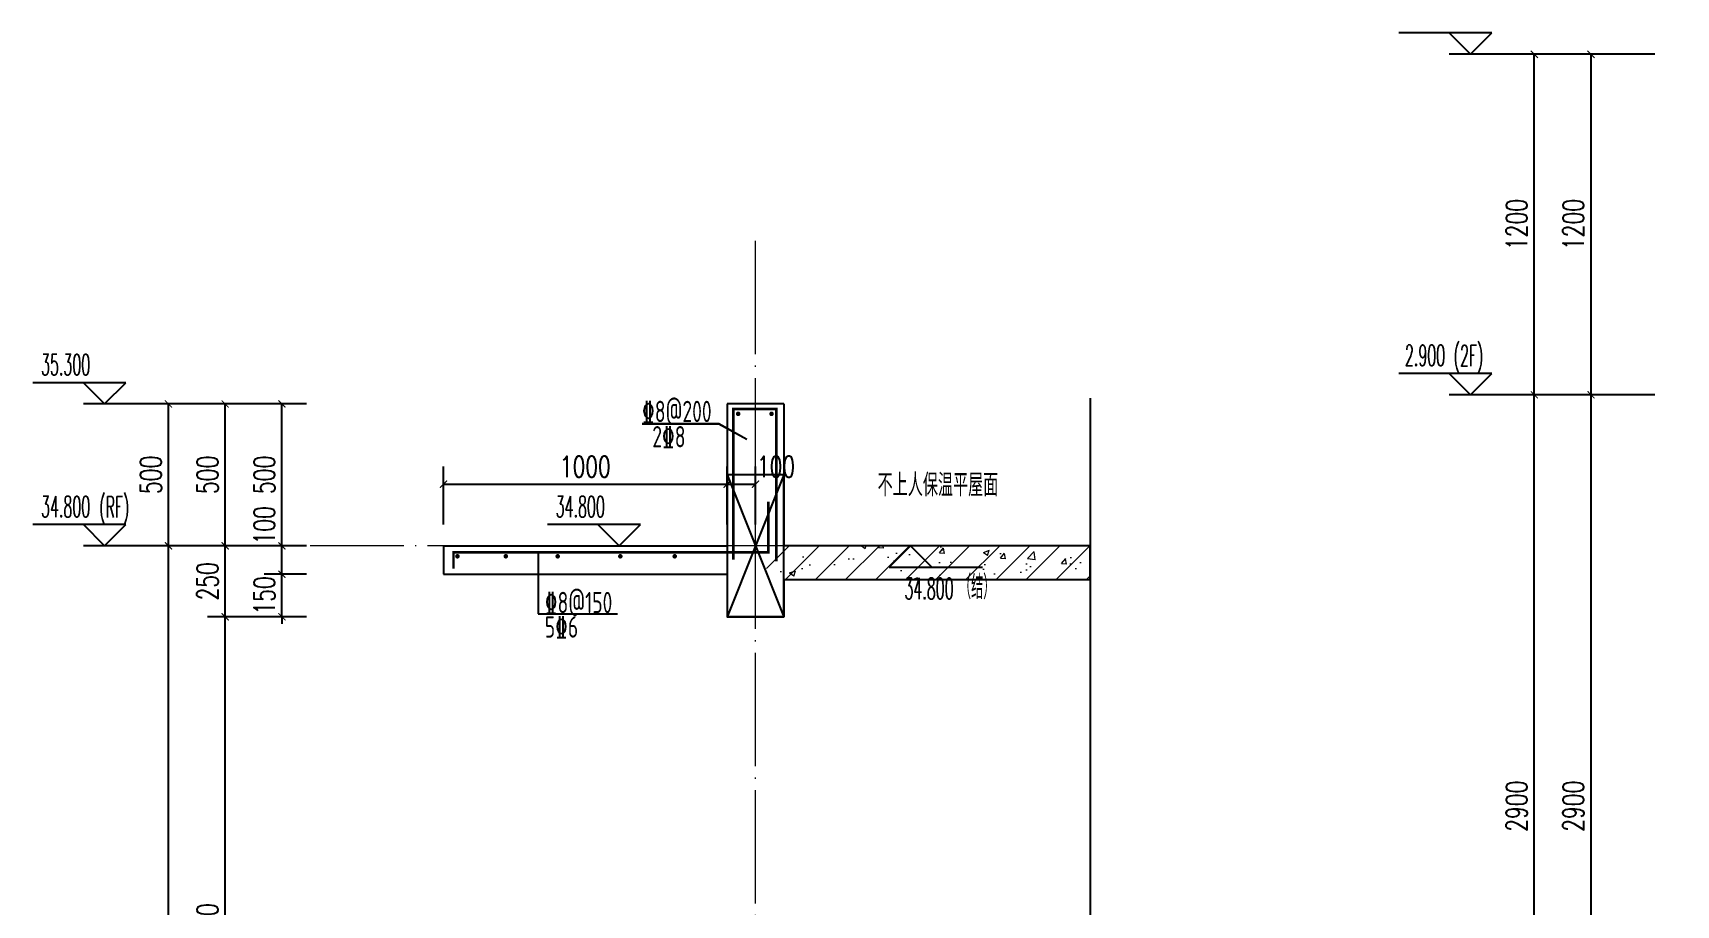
# Model space of a CAD drawing. Extents: x -668857 to 143095, y -247466 to 228182.
# Drawn here: x 131676 to 137469, y 165725 to 168799 of the extents above; entities that cross this region are included whole.
import ezdxf

# ---------------------------------------------------------------- set-up
doc = ezdxf.new("R2010")
doc.units = 0
doc.header["$LTSCALE"] = 1000
doc.linetypes.add('DOTE', pattern=[2.42, 2, -0.2, 0.02, -0.2])
doc.layers.get('0').update_dxf_attribs({"linetype": 'CONTINUOUS'})
doc.layers.get('DEFPOINTS').update_dxf_attribs({"linetype": 'CONTINUOUS'})
for name, color, linetype in [('DIM_ELEV', 3, 'CONTINUOUS'), ('DIM_SYMB', 3, 'CONTINUOUS'), ('PUB_DIM', 3, 'CONTINUOUS'), ('PUB_TEXT', 2, 'CONTINUOUS'), ('REIN', 6, 'CONTINUOUS'), ('S-大样-砼线', 7, 'CONTINUOUS'), ('S-引出线', 40, 'CONTINUOUS'), ('TEXT', 2, 'CONTINUOUS'), ('WALL', 5, 'CONTINUOUS')]:
    doc.layers.add(name, color=color, linetype=linetype)
doc.layers.add('DOTE', color=19, linetype='DOTE', lineweight=9)
doc.layers.add('PUB_HATCH', color=8, linetype='CONTINUOUS', lineweight=9)
doc.styles.add('_TCH_DIM', font='SIMPLEX.shx', dxfattribs={"width": 0.7, "bigfont": 'GBCBIG.shx'})
doc.styles.add('_TCH_DIM_T3', font='SIMPLEX', dxfattribs={"width": 0.705882, "bigfont": 'GBCBIG'})
doc.styles.add('TSSD_REIN', font='tssdeng.shx', dxfattribs={"width": 0.7, "height": 300, "bigfont": 'tssdchn.shx'})
doc.dimstyles.new('_TCH_ARCH&&25', dxfattribs={"dimtxt": 74.375, "dimasz": 25, "dimexe": 62.5, "dimexo": 75, "dimgap": 25, "dimtad": 1, "dimdec": 0, "dimzin": 0, "dimdsep": 46, "dimtxsty": '_TCH_DIM_T3', "dimblk": 'ARCHTICK', "dimcen": 0.09, "dimclrt": 7, "dimazin": 0, "dimtfac": 1, "dimtdec": 0, "dimtix": 1, "dimtmove": 2, "dimatfit": 3, "dimldrblk": 'ARCHTICK', "dimfxl": 0, "dimtolj": 1, "dimtzin": 0, "dimarcsym": 0})

# ---------------------------------------------------------------- blocks, each defined once
blk = doc.blocks.new('_ArchTick')
at = {"color": 0, "linetype": 'ByBlock', "const_width": 0.15}
blk.add_lwpolyline([(-0.5, -0.5), (0.5, 0.5)], dxfattribs=at)
blk = doc.blocks.new('*D2218')
at = {"layer": 'DEFPOINTS', "color": 0}
for p in [(137169.5, 167523.7), (137469.5, 167523.7), (137469.5, 164623.7)]:
    blk.add_point(p, dxfattribs=at)
at = {"layer": 'PUB_DIM', "color": 0, "lineweight": -2}
for p, q in [((137394.5, 167523.7), (137107, 167523.7)), ((137169.5, 164623.7), (137169.5, 167523.7)), ((137394.5, 164623.7), (137107, 164623.7))]:
    blk.add_line(p, q, dxfattribs=at)
at = {"layer": 'PUB_DIM', "color": 0, "lineweight": -2, "xscale": 25, "yscale": 25, "zscale": 25}
for p, rotation in [((137169.5, 167523.7), 90), ((137169.5, 164623.7), 270)]:
    blk.add_blockref('_ArchTick', p, dxfattribs=dict(at, rotation=rotation))
at = {"layer": 'PUB_DIM', "color": 7, "insert": (137107.3, 166073.7), "char_height": 74.38, "attachment_point": 5, "rotation": 90, "style": '_TCH_DIM_T3'}
blk.add_mtext('\\A1;2900', dxfattribs=at)
blk = doc.blocks.new('*D2219')
at = {"layer": 'DEFPOINTS', "color": 0}
for p in [(137169.5, 168723.7), (137469.5, 168723.7), (137469.5, 167523.7)]:
    blk.add_point(p, dxfattribs=at)
at = {"layer": 'PUB_DIM', "color": 0, "lineweight": -2}
for p, q in [((137394.5, 168723.7), (137107, 168723.7)), ((137169.5, 167523.7), (137169.5, 168723.7)), ((137394.5, 167523.7), (137107, 167523.7))]:
    blk.add_line(p, q, dxfattribs=at)
at = {"layer": 'PUB_DIM', "color": 0, "lineweight": -2, "xscale": 25, "yscale": 25, "zscale": 25}
for p, rotation in [((137169.5, 168723.7), 90), ((137169.5, 167523.7), 270)]:
    blk.add_blockref('_ArchTick', p, dxfattribs=dict(at, rotation=rotation))
at = {"layer": 'PUB_DIM', "color": 7, "insert": (137107.3, 168123.7), "char_height": 74.38, "attachment_point": 5, "rotation": 90, "style": '_TCH_DIM_T3'}
blk.add_mtext('\\A1;1200', dxfattribs=at)
blk = doc.blocks.new('*D2221')
at = {"layer": 'DEFPOINTS', "color": 0}
for p in [(136969.5, 167523.7), (137469.5, 167523.7), (137469.5, 164623.7)]:
    blk.add_point(p, dxfattribs=at)
at = {"layer": 'PUB_DIM', "color": 0, "lineweight": -2}
for p, q in [((137394.5, 167523.7), (136907, 167523.7)), ((136969.5, 164623.7), (136969.5, 167523.7)), ((137394.5, 164623.7), (136907, 164623.7))]:
    blk.add_line(p, q, dxfattribs=at)
at = {"layer": 'PUB_DIM', "color": 0, "lineweight": -2, "xscale": 25, "yscale": 25, "zscale": 25}
for p, rotation in [((136969.5, 167523.7), 90), ((136969.5, 164623.7), 270)]:
    blk.add_blockref('_ArchTick', p, dxfattribs=dict(at, rotation=rotation))
at = {"layer": 'PUB_DIM', "color": 7, "insert": (136907.3, 166073.7), "char_height": 74.38, "attachment_point": 5, "rotation": 90, "style": '_TCH_DIM_T3'}
blk.add_mtext('\\A1;2900', dxfattribs=at)
blk = doc.blocks.new('*D2222')
at = {"layer": 'DEFPOINTS', "color": 0}
for p in [(136969.5, 168723.7), (137469.5, 168723.7), (137469.5, 167523.7)]:
    blk.add_point(p, dxfattribs=at)
at = {"layer": 'PUB_DIM', "color": 0, "lineweight": -2}
for p, q in [((137394.5, 168723.7), (136907, 168723.7)), ((136969.5, 167523.7), (136969.5, 168723.7)), ((137394.5, 167523.7), (136907, 167523.7))]:
    blk.add_line(p, q, dxfattribs=at)
at = {"layer": 'PUB_DIM', "color": 0, "lineweight": -2, "xscale": 25, "yscale": 25, "zscale": 25}
for p, rotation in [((136969.5, 168723.7), 90), ((136969.5, 167523.7), 270)]:
    blk.add_blockref('_ArchTick', p, dxfattribs=dict(at, rotation=rotation))
at = {"layer": 'PUB_DIM', "color": 7, "insert": (136907.3, 168123.7), "char_height": 74.38, "attachment_point": 5, "rotation": 90, "style": '_TCH_DIM_T3'}
blk.add_mtext('\\A1;1200', dxfattribs=at)
blk = doc.blocks.new('*D2236')
at = {"layer": 'DEFPOINTS', "color": 0}
for p in [(132554.4, 167491.4), (132715.7, 167491.4), (132715.7, 166991.4)]:
    blk.add_point(p, dxfattribs=at)
at = {"layer": 'PUB_DIM', "color": 0, "lineweight": -2}
for p, q in [((132640.7, 167491.4), (132491.9, 167491.4)), ((132554.4, 166991.4), (132554.4, 167491.4)), ((132640.7, 166991.4), (132491.9, 166991.4))]:
    blk.add_line(p, q, dxfattribs=at)
at = {"layer": 'PUB_DIM', "color": 0, "lineweight": -2, "xscale": 25, "yscale": 25, "zscale": 25}
for p, rotation in [((132554.4, 167491.4), 90), ((132554.4, 166991.4), 270)]:
    blk.add_blockref('_ArchTick', p, dxfattribs=dict(at, rotation=rotation))
at = {"layer": 'PUB_DIM', "color": 7, "insert": (132492.2, 167241.4), "char_height": 74.38, "attachment_point": 5, "rotation": 90, "style": '_TCH_DIM_T3'}
blk.add_mtext('\\A1;500', dxfattribs=at)
blk = doc.blocks.new('*D2237')
at = {"layer": 'DEFPOINTS', "color": 0}
for p in [(132554.4, 166991.4), (132715.7, 166991.4), (132715.7, 166891.4)]:
    blk.add_point(p, dxfattribs=at)
at = {"layer": 'PUB_DIM', "color": 0, "lineweight": -2}
for p, q in [((132640.7, 166991.4), (132491.9, 166991.4)), ((132554.4, 166891.4), (132554.4, 166991.4)), ((132640.7, 166891.4), (132491.9, 166891.4))]:
    blk.add_line(p, q, dxfattribs=at)
at = {"layer": 'PUB_DIM', "color": 0, "lineweight": -2, "xscale": 25, "yscale": 25, "zscale": 25}
for p, rotation in [((132554.4, 166991.4), 90), ((132554.4, 166891.4), 270)]:
    blk.add_blockref('_ArchTick', p, dxfattribs=dict(at, rotation=rotation))
at = {"layer": 'PUB_DIM', "color": 7, "insert": (132492.2, 167063.8), "char_height": 74.38, "attachment_point": 5, "rotation": 90, "style": '_TCH_DIM_T3'}
blk.add_mtext('\\A1;100', dxfattribs=at)
blk = doc.blocks.new('*D2238')
at = {"layer": 'DEFPOINTS', "color": 0}
for p in [(132554.4, 166891.4), (132715.7, 166891.4), (132715.7, 166741.4)]:
    blk.add_point(p, dxfattribs=at)
at = {"layer": 'PUB_DIM', "color": 0, "lineweight": -2}
for p, q in [((132554.4, 166891.4), (132554.4, 166916.4)), ((132640.7, 166891.4), (132491.9, 166891.4)), ((132554.4, 166741.4), (132554.4, 166891.4)), ((132640.7, 166741.4), (132491.9, 166741.4)), ((132554.4, 166741.4), (132554.4, 166716.4))]:
    blk.add_line(p, q, dxfattribs=at)
at = {"layer": 'PUB_DIM', "color": 0, "lineweight": -2, "xscale": 25, "yscale": 25, "zscale": 25}
for p, rotation in [((132554.4, 166891.4), 270), ((132554.4, 166741.4), 90)]:
    blk.add_blockref('_ArchTick', p, dxfattribs=dict(at, rotation=rotation))
at = {"layer": 'PUB_DIM', "color": 7, "insert": (132492.2, 166816.4), "char_height": 74.38, "attachment_point": 5, "rotation": 90, "style": '_TCH_DIM_T3'}
blk.add_mtext('\\A1;150', dxfattribs=at)
blk = doc.blocks.new('*D2249')
at = {"layer": 'DEFPOINTS', "color": 0}
for p in [(134123.9, 167208.6), (133123.9, 166991.4), (134123.9, 166991.4)]:
    blk.add_point(p, dxfattribs=at)
at = {"layer": 'PUB_DIM', "color": 0, "lineweight": -2}
for p, q in [((133123.9, 167066.4), (133123.9, 167271.1)), ((134123.9, 167066.4), (134123.9, 167271.1)), ((133123.9, 167208.6), (134123.9, 167208.6))]:
    blk.add_line(p, q, dxfattribs=at)
at = {"layer": 'PUB_DIM', "color": 0, "lineweight": -2, "xscale": 25, "yscale": 25, "zscale": 25, "rotation": 180}
blk.add_blockref('_ArchTick', (133123.9, 167208.6), dxfattribs=at)
at = {"layer": 'PUB_DIM', "color": 0, "lineweight": -2, "xscale": 25, "yscale": 25, "zscale": 25}
blk.add_blockref('_ArchTick', (134123.9, 167208.6), dxfattribs=at)
at = {"layer": 'PUB_DIM', "color": 7, "insert": (133623.9, 167270.8), "char_height": 74.38, "attachment_point": 5, "style": '_TCH_DIM_T3'}
blk.add_mtext('\\A1;1000', dxfattribs=at)
blk = doc.blocks.new('*D2250')
at = {"layer": 'DEFPOINTS', "color": 0}
for p in [(134223.9, 167208.6), (134123.9, 166991.4), (134223.9, 166991.4)]:
    blk.add_point(p, dxfattribs=at)
at = {"layer": 'PUB_DIM', "color": 0, "lineweight": -2}
for p, q in [((134123.9, 167066.4), (134123.9, 167271.1)), ((134223.9, 167066.4), (134223.9, 167271.1)), ((134123.9, 167208.6), (134223.9, 167208.6))]:
    blk.add_line(p, q, dxfattribs=at)
at = {"layer": 'PUB_DIM', "color": 0, "lineweight": -2, "xscale": 25, "yscale": 25, "zscale": 25, "rotation": 180}
blk.add_blockref('_ArchTick', (134123.9, 167208.6), dxfattribs=at)
at = {"layer": 'PUB_DIM', "color": 0, "lineweight": -2, "xscale": 25, "yscale": 25, "zscale": 25}
blk.add_blockref('_ArchTick', (134223.9, 167208.6), dxfattribs=at)
at = {"layer": 'PUB_DIM', "color": 7, "insert": (134296.3, 167270.8), "char_height": 74.38, "attachment_point": 5, "style": '_TCH_DIM_T3'}
blk.add_mtext('\\A1;100', dxfattribs=at)
blk = doc.blocks.new('*D2254')
at = {"layer": 'DEFPOINTS', "color": 0}
for p in [(132354.4, 166741.4), (132654.4, 166741.4), (132654.4, 164541.4)]:
    blk.add_point(p, dxfattribs=at)
at = {"layer": 'PUB_DIM', "color": 0, "lineweight": -2}
for p, q in [((132579.4, 166741.4), (132291.9, 166741.4)), ((132354.4, 164541.4), (132354.4, 166741.4)), ((132579.4, 164541.4), (132291.9, 164541.4))]:
    blk.add_line(p, q, dxfattribs=at)
at = {"layer": 'PUB_DIM', "color": 0, "lineweight": -2, "xscale": 25, "yscale": 25, "zscale": 25}
for p, rotation in [((132354.4, 166741.4), 90), ((132354.4, 164541.4), 270)]:
    blk.add_blockref('_ArchTick', p, dxfattribs=dict(at, rotation=rotation))
at = {"layer": 'PUB_DIM', "color": 7, "insert": (132292.2, 165641.4), "char_height": 74.38, "attachment_point": 5, "rotation": 90, "style": '_TCH_DIM_T3'}
blk.add_mtext('\\A1;2200', dxfattribs=at)
blk = doc.blocks.new('*D2255')
at = {"layer": 'DEFPOINTS', "color": 0}
for p in [(132354.4, 166991.4), (132654.4, 166991.4), (132654.4, 166741.4)]:
    blk.add_point(p, dxfattribs=at)
at = {"layer": 'PUB_DIM', "color": 0, "lineweight": -2}
for p, q in [((132579.4, 166991.4), (132291.9, 166991.4)), ((132354.4, 166741.4), (132354.4, 166991.4)), ((132579.4, 166741.4), (132291.9, 166741.4))]:
    blk.add_line(p, q, dxfattribs=at)
at = {"layer": 'PUB_DIM', "color": 0, "lineweight": -2, "xscale": 25, "yscale": 25, "zscale": 25}
for p, rotation in [((132354.4, 166991.4), 90), ((132354.4, 166741.4), 270)]:
    blk.add_blockref('_ArchTick', p, dxfattribs=dict(at, rotation=rotation))
at = {"layer": 'PUB_DIM', "color": 7, "insert": (132292.2, 166866.4), "char_height": 74.38, "attachment_point": 5, "rotation": 90, "style": '_TCH_DIM_T3'}
blk.add_mtext('\\A1;250', dxfattribs=at)
blk = doc.blocks.new('*D2256')
at = {"layer": 'DEFPOINTS', "color": 0}
for p in [(132354.4, 167491.4), (132654.4, 167491.4), (132654.4, 166991.4)]:
    blk.add_point(p, dxfattribs=at)
at = {"layer": 'PUB_DIM', "color": 0, "lineweight": -2}
for p, q in [((132579.4, 167491.4), (132291.9, 167491.4)), ((132354.4, 166991.4), (132354.4, 167491.4)), ((132579.4, 166991.4), (132291.9, 166991.4))]:
    blk.add_line(p, q, dxfattribs=at)
at = {"layer": 'PUB_DIM', "color": 0, "lineweight": -2, "xscale": 25, "yscale": 25, "zscale": 25}
for p, rotation in [((132354.4, 167491.4), 90), ((132354.4, 166991.4), 270)]:
    blk.add_blockref('_ArchTick', p, dxfattribs=dict(at, rotation=rotation))
at = {"layer": 'PUB_DIM', "color": 7, "insert": (132292.2, 167241.4), "char_height": 74.38, "attachment_point": 5, "rotation": 90, "style": '_TCH_DIM_T3'}
blk.add_mtext('\\A1;500', dxfattribs=at)
blk = doc.blocks.new('*D2257')
at = {"layer": 'DEFPOINTS', "color": 0}
for p in [(132154.4, 166991.4), (132654.4, 166991.4), (132654.4, 164091.4)]:
    blk.add_point(p, dxfattribs=at)
at = {"layer": 'PUB_DIM', "color": 0, "lineweight": -2}
for p, q in [((132579.4, 166991.4), (132091.9, 166991.4)), ((132154.4, 164091.4), (132154.4, 166991.4)), ((132579.4, 164091.4), (132091.9, 164091.4))]:
    blk.add_line(p, q, dxfattribs=at)
at = {"layer": 'PUB_DIM', "color": 0, "lineweight": -2, "xscale": 25, "yscale": 25, "zscale": 25}
for p, rotation in [((132154.4, 166991.4), 90), ((132154.4, 164091.4), 270)]:
    blk.add_blockref('_ArchTick', p, dxfattribs=dict(at, rotation=rotation))
at = {"layer": 'PUB_DIM', "color": 7, "insert": (132092.2, 165541.4), "char_height": 74.38, "attachment_point": 5, "rotation": 90, "style": '_TCH_DIM_T3'}
blk.add_mtext('\\A1;2900', dxfattribs=at)
blk = doc.blocks.new('*D2258')
at = {"layer": 'DEFPOINTS', "color": 0}
for p in [(132154.4, 167491.4), (132654.4, 167491.4), (132654.4, 166991.4)]:
    blk.add_point(p, dxfattribs=at)
at = {"layer": 'PUB_DIM', "color": 0, "lineweight": -2}
for p, q in [((132579.4, 167491.4), (132091.9, 167491.4)), ((132154.4, 166991.4), (132154.4, 167491.4)), ((132579.4, 166991.4), (132091.9, 166991.4))]:
    blk.add_line(p, q, dxfattribs=at)
at = {"layer": 'PUB_DIM', "color": 0, "lineweight": -2, "xscale": 25, "yscale": 25, "zscale": 25}
for p, rotation in [((132154.4, 167491.4), 90), ((132154.4, 166991.4), 270)]:
    blk.add_blockref('_ArchTick', p, dxfattribs=dict(at, rotation=rotation))
at = {"layer": 'PUB_DIM', "color": 7, "insert": (132092.2, 167241.4), "char_height": 74.38, "attachment_point": 5, "rotation": 90, "style": '_TCH_DIM_T3'}
blk.add_mtext('\\A1;500', dxfattribs=at)
blk = doc.blocks.new('20210809.04171406')
at = {"layer": 'REIN', "const_width": 9}
for points in [[(88141.5, 66849.8), (88141.5, 67381), (88292.6, 67381), (88292.6, 66844.2)], [(87154.5, 66817.9), (87154.5, 66875.4), (88264.4, 66875.4), (88264.4, 67054)]]:
    blk.add_lwpolyline(points, dxfattribs=at)
at = {"layer": 'REIN', "const_width": 8}
for points in [[(88154.2, 67363.8, 1), (88162.2, 67363.8, 1)], [(88271.9, 67363.8, 1), (88279.9, 67363.8, 1)], [(87164.5, 66861.8, 1), (87172.5, 66861.8, 1)], [(87335, 66861.8, 1), (87343, 66861.8, 1)], [(87518, 66861.8, 1), (87526, 66861.8, 1)], [(87738.7, 66861.8, 1), (87746.7, 66861.8, 1)], [(87930.6, 66861.8, 1), (87938.6, 66861.8, 1)]]:
    blk.add_lwpolyline(points, format="xyb", close=True, dxfattribs=at)
at = {"layer": 'S-大样-砼线'}
for p, q in [((88119.3, 67148.6), (88319.3, 66648.6)), ((88319.3, 67148.6), (88119.3, 66648.6))]:
    blk.add_line(p, q, dxfattribs=at)
blk.add_lwpolyline([(88319.3, 67148.6), (88119.3, 67148.6), (88119.3, 66648.6), (88319.3, 66648.6)], close=True, dxfattribs=at)
at = {"layer": 'S-引出线'}
for p, q in [((87453.4, 66875.4), (87453.4, 66658.9)), ((87453.4, 66658.9), (87733.1, 66658.9))]:
    blk.add_line(p, q, dxfattribs=at)
blk.add_lwpolyline([(88189.2, 67273.1), (88090.4, 67328), (87819.4, 67328)], dxfattribs=at)
at = {"layer": 'TEXT', "style": 'TSSD_REIN', "width": 0.7}
for s, p in [('%%1328@200', (87819.5, 67334.8)), ('2%%1328', (87855.6, 67245.8)), ('%%1328@150', (87476.5, 66661.4)), ('5%%1326', (87476.5, 66575.2))]:
    blk.add_text(s, height=75, rotation=0, dxfattribs=at).set_placement(p)

msp = doc.modelspace()

# ---------------------------------------------------------------- hatches: boundary and pattern name
at = {"layer": 'PUB_HATCH'}
h = msp.add_hatch(dxfattribs=at)
h.set_pattern_fill('钢筋混凝土', color=256, scale=30, style=0)
h.set_pattern_definition([(45, (-956095.35, 321026.26), (-53.0330086, 53.0330086), []), (50, (-956095.35, 321026.26), (215.178055, -18.82564), [22.5, -247.5]), (355, (-956095.35, 321026.26), (-41.6254, 225.65764), [18, -198]), (100.4514, (-956077.41, 321024.69), (173.552815, 206.831863), [19.122057, -210.342634]), (46.1842, (-956095.35, 321086.26), (320.172315, -49.655704), [33.75, -371.25]), (96.6356, (-956068.67, 321082.12), (280.39881, 292.23536), [28.68309, -315.5139]), (351.1842, (-956095.35, 321086.26), (280.39858, 292.23558), [27, -297]), (21, (-956065.35, 321071.26), (179.072116, -120.785667), [22.5, -247.5]), (326, (-956065.35, 321071.26), (72.9946, 217.545014), [18, -198]), (71.4514, (-956050.42, 321061.2), (252.06679, 96.75915), [19.122057, -210.342634]), (37.5, (-956095.35, 321026.26), (3.6479566, 99.868156), [0, -195.6, 0, -201, 0, -198.75]), (7.5, (-956095.35, 321026.26), (78.920861, 118.323514), [0, -114.6, 0, -191.1, 0, -75.75]), (327.5, (-956162.25, 321026.26), (160.146731, -6.7664615), [0, -75, 0, -234, 0, -310.5]), (317.5, (-956192.25, 321026.26), (174.95585, 30.031495), [0, -97.5, 0, -155.4, 0, -220.5])])
h.paths.add_polyline_path([(135403.88, 166991.36), (134323.88, 166991.36), (134223.88, 166936.36), (134323.88, 166871.36), (135403.88, 166871.36)])

# ---------------------------------------------------------------- linework, layer by layer
at = {"layer": 'DIM_ELEV'}
for p, q in [((136819.46, 168799.2), (136491.46, 168799.2)), ((136744.46, 168724.2), (136669.46, 168799.2)), ((136744.46, 168724.2), (136819.46, 168799.2)), ((137169.46, 168724.2), (136669.46, 168724.2)), ((136819.46, 167599.17), (136491.46, 167599.17)), ((136744.46, 167524.17), (136669.46, 167599.17)), ((136744.46, 167524.17), (136819.46, 167599.17)), ((132004.4, 167566.36), (131676.4, 167566.36)), ((131929.4, 167491.36), (131854.4, 167566.36)), ((131929.4, 167491.36), (132004.4, 167566.36)), ((132354.4, 167491.36), (131854.4, 167491.36)), ((137169.46, 167524.17), (136669.46, 167524.17)), ((132004.4, 167066.36), (131676.4, 167066.36)), ((131929.4, 166991.36), (131854.4, 167066.36)), ((131929.4, 166991.36), (132004.4, 167066.36)), ((132354.4, 166991.36), (131854.4, 166991.36))]:
    msp.add_line(p, q, dxfattribs=at)
at = {"layer": 'DIM_ELEV', "color": 3}
for p, q in [((133818.67, 167066.36), (133490.67, 167066.36)), ((133743.67, 166991.36), (133668.67, 167066.36)), ((133743.67, 166991.36), (133818.67, 167066.36)), ((134770.6, 166991.36), (134695.6, 166916.36)), ((134770.6, 166991.36), (134845.6, 166916.36)), ((134695.6, 166916.36), (135023.6, 166916.36))]:
    msp.add_line(p, q, dxfattribs=at)
at = {"layer": 'DIM_SYMB'}
msp.add_lwpolyline([(135403.88, 167511.47), (135403.88, 165389.16), (135456.38, 165370.05), (135351.38, 165351.54), (135403.88, 165332.91), (135403.88, 163210.6)], dxfattribs=at)
at = {"layer": 'DOTE', "color": 1, "linetype": 'DOTE', "ltscale": 0.2}
for p, q in [((134223.88, 163310.6), (134223.88, 168091.36)), ((135403.88, 166991.36), (132654.4, 166991.36))]:
    msp.add_line(p, q, dxfattribs=at)
at = {"layer": 'REIN', "const_width": 9}
msp.add_lwpolyline([(134146.08, 166942.64), (134146.08, 167473.83), (134297.18, 167473.83), (134297.18, 166937.04)], dxfattribs=at)
at = {"layer": 'REIN', "const_width": 8}
for points in [[(134158.8, 167456.56, 1), (134166.8, 167456.56, 1)], [(134276.54, 167456.56, 1), (134284.54, 167456.56, 1)]]:
    msp.add_lwpolyline(points, format="xyb", close=True, dxfattribs=at)
at = {"layer": 'S-引出线'}
msp.add_lwpolyline([(134193.8, 167365.94), (134095.02, 167420.75), (133824.06, 167420.75)], dxfattribs=at)
at = {"layer": 'WALL'}
for p, q in [((134123.88, 167491.36), (134123.88, 166991.36)), ((134323.88, 167491.36), (134123.88, 167491.36)), ((134323.88, 167491.36), (134323.88, 166991.36)), ((133123.88, 166991.36), (134123.88, 166991.36)), ((133123.88, 166991.36), (133123.88, 166891.36)), ((135403.88, 166991.36), (134323.88, 166991.36)), ((135403.88, 166871.36), (135403.88, 166991.36)), ((133123.88, 166891.36), (134123.88, 166891.36)), ((134123.88, 166891.36), (134123.88, 166741.36)), ((135403.88, 166871.36), (134323.88, 166871.36)), ((134323.88, 166871.36), (134323.88, 166741.36)), ((134323.88, 166741.36), (134123.88, 166741.36))]:
    msp.add_line(p, q, dxfattribs=at)

# ---------------------------------------------------------------- block references
at = {"layer": 'REIN'}
msp.add_blockref('20210809.04171406', (46004.62, 100092.8), dxfattribs=at)

# ---------------------------------------------------------------- texts
at = {"layer": 'DIM_ELEV', "color": 7, "style": '_TCH_DIM'}
for s, height, width, p in [('（结）', 84.397, 0.7, (134941.54, 166803.84)), ('34.800', 74.375, 0.494118, (134749.04, 166803.84))]:
    msp.add_text(s, height=height, dxfattribs=dict(at, width=width)).set_placement(p)
at = {"layer": 'PUB_TEXT'}
for s, height, style, width, p in [('(2F)', 74.375, '_TCH_DIM', 0.494118, (136685.51, 167624.19)), ('35.300', 74.375, '_TCH_DIM', 0.494118, (131705.3, 167592.61)), ('2.900', 74.375, '_TCH_DIM', 0.494118, (136513.36, 167625.42)), ('不上人保温平屋面', 80, 'TSSD_REIN', 0.7, (134654.36, 167165.71)), ('34.800', 74.375, '_TCH_DIM', 0.494118, (131705.3, 167092.61)), ('(RF)', 74.375, '_TCH_DIM', 0.494118, (131910.7, 167091.39))]:
    msp.add_text(s, height=height, dxfattribs=dict(at, style=style, width=width)).set_placement(p)
at = {"layer": 'PUB_TEXT', "color": 3, "style": '_TCH_DIM', "width": 0.494118}
msp.add_text('34.800', height=74.375, dxfattribs=at).set_placement((133519.57, 167092.61))
at = {"layer": 'TEXT', "style": 'TSSD_REIN', "width": 0.7}
for s, p in [('%%1328@200', (133824.1, 167427.64)), ('2%%1328', (133860.19, 167338.61))]:
    msp.add_text(s, height=75, rotation=0, dxfattribs=at).set_placement(p)

# ---------------------------------------------------------------- dimensions: what is measured, and where the dimension line sits
at = {"layer": 'PUB_DIM'}
for p1, p2, distance, picture, middle in [((137469.46, 167523.7), (137469.46, 168723.73), 500, '*D2222', (136907.27, 168123.71)), ((137469.46, 167523.7), (137469.46, 168723.73), 300, '*D2219', (137107.27, 168123.71)), ((137469.46, 164623.7), (137469.46, 167523.7), 500, '*D2221', (136907.27, 166073.7)), ((137469.46, 164623.7), (137469.46, 167523.7), 300, '*D2218', (137107.27, 166073.7)), ((132654.4, 166991.36), (132654.4, 167491.36), 500, '*D2258', (132092.21, 167241.36)), ((132654.4, 166991.36), (132654.4, 167491.36), 300, '*D2256', (132292.21, 167241.36)), ((132715.67, 166991.36), (132715.67, 167491.36), 161.26, '*D2236', (132492.21, 167241.36)), ((133123.88, 166991.36), (134123.88, 166991.36), 217.26, '*D2249', (133623.88, 167270.81)), ((132654.4, 164091.36), (132654.4, 166991.36), 500, '*D2257', (132092.21, 165541.36)), ((132654.4, 166741.36), (132654.4, 166991.36), 300, '*D2255', (132292.21, 166866.36)), ((132715.67, 166741.36), (132715.67, 166891.36), 161.26, '*D2238', (132492.21, 166816.36)), ((132654.4, 164541.36), (132654.4, 166741.36), 300, '*D2254', (132292.21, 165641.36))]:
    dim = msp.add_aligned_dim(p1=p1, p2=p2, distance=distance, dimstyle='_TCH_ARCH&&25', dxfattribs=at)
    dim.commit()
    dim.dimension.update_dxf_attribs({"geometry": picture, "text_midpoint": middle})
for base, p1, p2, angle, picture, middle in [((134223.88, 167208.62), (134123.88, 166991.36), (134223.88, 166991.36), 360, '*D2250', (134296.29, 167270.81)), ((132554.4, 166991.36), (132715.67, 166891.36), (132715.67, 166991.36), 90, '*D2237', (132492.21, 167063.78))]:
    dim = msp.add_linear_dim(base=base, p1=p1, p2=p2, angle=angle, dimstyle='_TCH_ARCH&&25', dxfattribs=at)
    dim.commit()
    dim.dimension.update_dxf_attribs({"geometry": picture, "text_midpoint": middle, "dimtype": 161})

doc.saveas('drawing.dxf')
